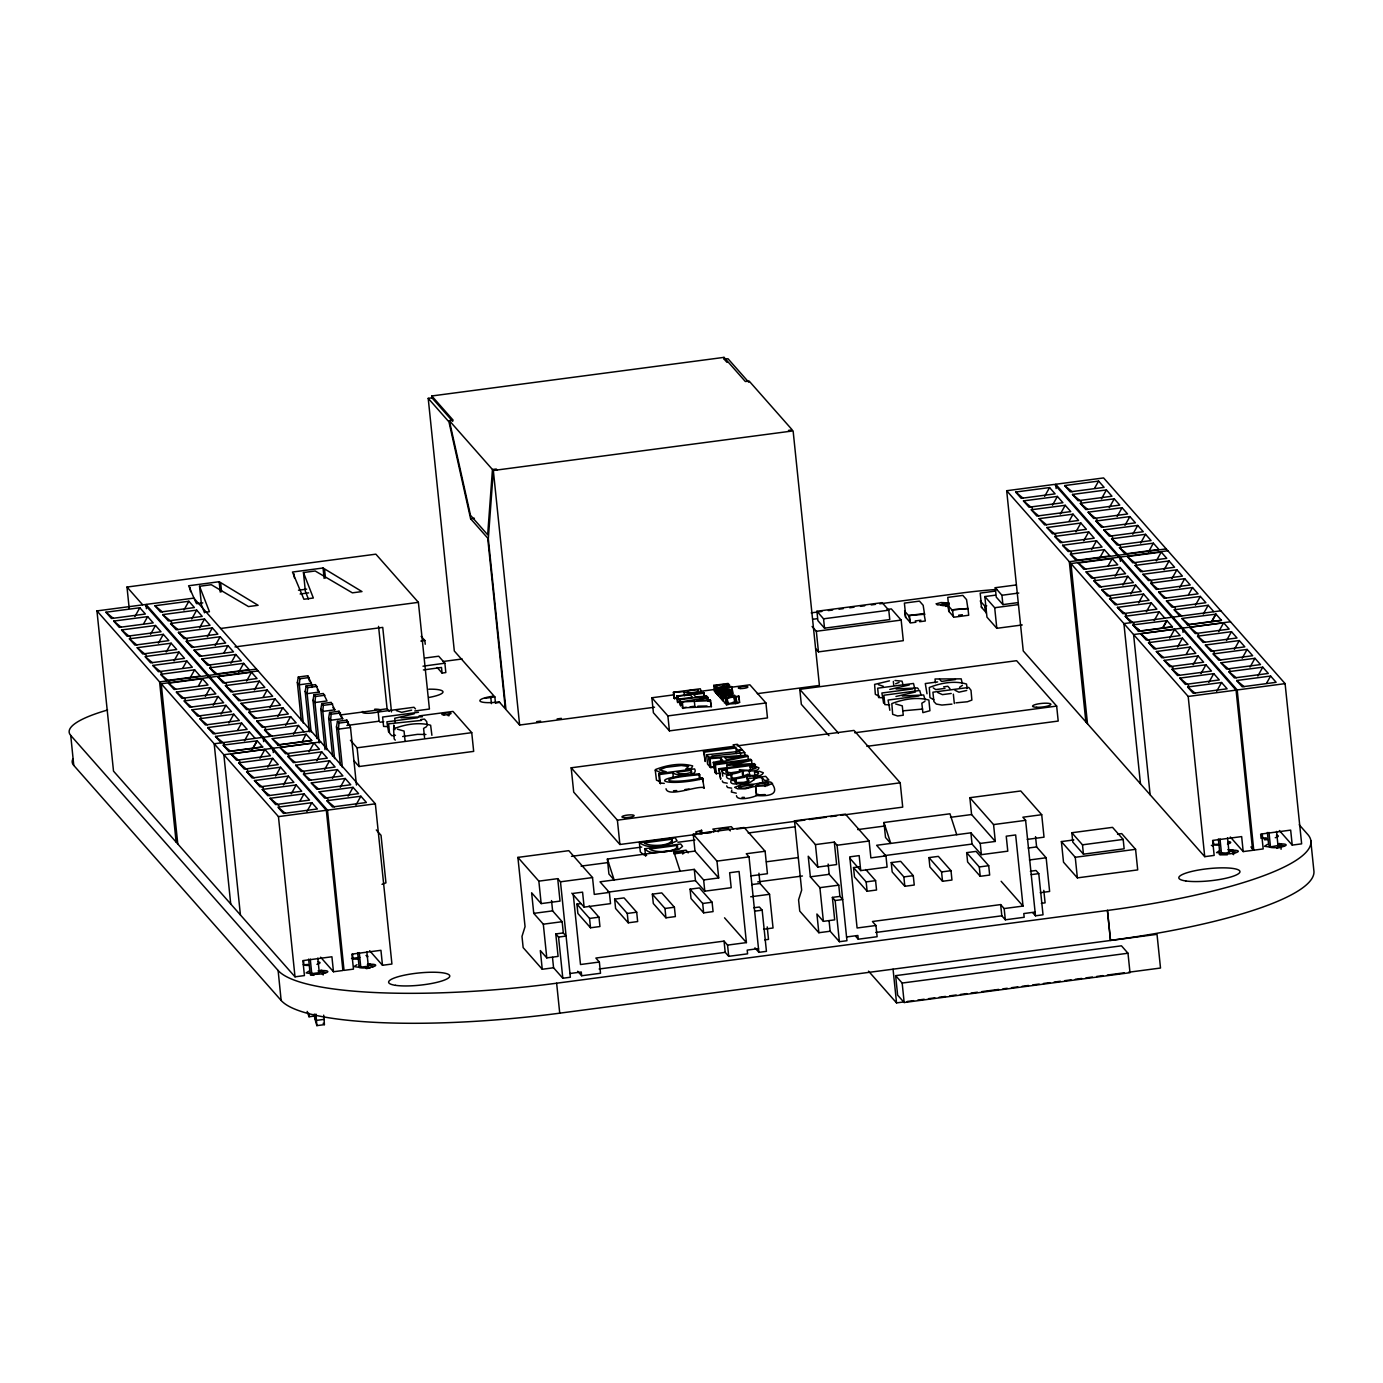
<?xml version="1.0" encoding="UTF-8"?>
<svg xmlns="http://www.w3.org/2000/svg" width="1383" height="1383" viewBox="0 0 1383 1383"><rect width="100%" height="100%" fill="white"/><g stroke="black" fill="none" stroke-linecap="round" stroke-linejoin="round"><path stroke-width="1.5" d="M727.216 697.966L725.072 698.329L734.079 696.617L734.701 702.616L726.628 703.774L726.386 704.777L728.011 704.569L727.216 697.966L734.373 696.963L735.549 703.567L737.035 703.377L735.877 696.755L738.971 696.358L739.594 702.339L737.035 703.377M726.801 698.121L727.994 704.535M449.337 420.622L492.452 469.511L487.663 534.789L470.497 515.306L449.337 420.622L453.105 420.138L431.79 395.97L724.035 357.367L745.351 381.518L749.119 381.034L792.252 429.906L788.483 430.407L789.347 431.392M757.314 693.644L819.41 685.449L793.116 430.891L493.333 470.497L488.32 538.817L505.953 709.548L519.628 725.038L654.539 707.232M311.815 687.455L311.382 683.202L307.735 675.768L298.296 677.013L299.834 678.759L299.316 684.792L303.275 723.102M306.127 685.882L305.176 691.431L307.147 693.661L319.214 692.07L315.549 684.637L306.127 685.882L307.666 687.628L307.147 693.661L311.106 731.97M313.958 694.75L312.99 700.299L314.961 702.529L327.028 700.939L323.38 693.505L313.958 694.75L315.497 696.496L314.961 702.529L319.145 742.982M321.772 703.619L320.821 709.168L322.792 711.398L334.859 709.807L331.211 702.374L321.772 703.619L323.311 705.365L322.792 711.398L326.751 749.724M329.603 712.487L328.653 718.036L330.623 720.266L342.69 718.676L339.025 711.242L329.603 712.487L331.142 714.233L330.623 720.266L334.582 758.593M356.451 785.025L350.504 727.544L346.856 720.111L337.435 721.356L338.973 723.102L338.437 729.135L342.396 767.461M722.254 780.911L723.136 782.45L727.251 783.176M726.663 785.907L727.527 787.446L731.642 788.172M301.304 720.871L297.345 682.562L298.296 677.013M340.425 765.214L336.467 726.905L337.435 721.356M772.578 783.348L766.874 785.803L755.498 786.218L745.333 788.829L737.675 788.829L734.65 787.342L741.547 784.593L753.908 784.161L766.735 781.758A10.494 2.092 -5.9 0 1 770.971 782.19C782.104 796.124 765.318 796.141 756.605 795.553C752.024 797.853 736.932 801.155 736.465 795.692M320.925 970.088L322.723 970.71L319.75 972.595L311.452 973.684L306.127 972.906L309.101 971.022M372.77 966.942L373.203 966.025L367.878 965.248M1219.166 854.227L1219.616 853.311M1227.948 843.181L1227.499 844.097A8.454 1.677 -5.9 0 0 1228.553 841.538M1227.845 849.611L1233.169 850.407L1226.237 853.034L1216.573 852.602L1219.547 850.718M1281.073 849.266L1281.056 844.079L1279.275 843.457L1279.724 847.727M655.248 770.158L655.628 769.467C666.934 765.058 680.885 762.569 692.676 765.923L691.448 768.378L685.691 769.138L688.596 766.459L681.318 765.508L666.036 767.323L659.501 769.847L666.105 771.731L660.417 772.475L655.248 770.158L656.476 780.185L659.95 781.568M899.088 682.407L895.648 683.807M134.894 616.559L139.839 607.742L145.388 614.017L111.453 618.512L105.903 612.22L139.839 607.742M143.711 623.664L147.67 616.611L153.219 622.886L119.284 627.381L113.734 621.088L147.67 616.611M150.557 634.296L155.501 625.479L161.033 631.754L127.098 636.249L121.548 629.957L155.501 625.479M158.371 643.164L163.315 634.348L168.864 640.623L134.929 645.118L129.38 638.825L163.315 634.348M183.922 610.076L188.866 601.259L194.415 607.552L160.48 612.029L154.931 605.737L188.866 601.259M166.202 652.033L171.146 643.216L176.696 649.491L142.76 653.986L137.211 647.693L171.146 643.216M191.753 618.944L196.697 610.128L202.229 616.42L168.294 620.898L162.745 614.605L196.697 610.128M174.033 660.901L178.977 652.084L184.509 658.377L150.574 662.855L145.025 656.562L178.977 652.084M199.567 627.813L204.511 618.996L210.06 625.289L176.125 629.766L170.576 623.491L204.511 618.996M182.85 668.006L186.791 660.953L192.341 667.246L158.405 671.723L152.856 665.43L186.791 660.953M207.398 636.699L212.342 627.865L217.892 634.157L183.956 638.635L178.407 632.359L212.342 627.865M189.678 678.638L194.623 669.821L200.172 676.114L166.237 680.592L160.687 674.299L194.623 669.821M215.229 645.567L220.174 636.733L225.706 643.026L191.77 647.503L186.221 641.228L220.174 636.733M198.53 685.778L202.471 678.725L208.02 685.017L174.085 689.495L168.536 683.202L202.471 678.725M224.046 652.672L227.988 645.602L233.537 651.894L199.601 656.372L194.052 650.096L227.988 645.602M205.358 696.41L210.302 687.593L215.852 693.886L181.916 698.363L176.367 692.088L210.302 687.593M230.875 663.304L235.819 654.47L241.368 660.763L207.433 665.24L201.883 658.965L235.819 654.47M213.189 705.295L218.134 696.462L223.666 702.754L189.73 707.232L184.198 700.956L218.134 696.462M238.706 672.173L243.65 663.339L249.182 669.631L215.247 674.109L209.697 667.833L243.65 663.339M221.003 714.164L225.948 705.33L231.497 711.623L197.562 716.1L192.012 709.825L225.948 705.33M246.554 681.076L251.499 672.259L257.048 678.534L223.112 683.012L217.563 676.736L251.499 672.259M228.835 723.032L233.779 714.198L239.328 720.491L205.393 724.969L199.843 718.693L233.779 714.198M254.386 689.944L259.33 681.128L264.862 687.403L230.926 691.898L225.394 685.605L259.33 681.128M237.651 730.138L241.61 723.067L247.142 729.36L213.207 733.837L207.675 727.562L241.61 723.067M263.202 697.049L267.144 689.996L272.693 696.271L238.758 700.766L233.208 694.473L267.144 689.996M244.48 740.769L249.424 731.935L254.973 738.228M270.031 707.681L274.975 698.864L280.524 705.14L246.589 709.635L241.04 703.342L274.975 698.864M252.121 749.43L257.065 740.596L262.805 747.097L228.869 751.574L223.13 745.091L257.255 740.821L252.311 749.638M277.862 716.55L282.806 707.733L288.338 714.008L254.403 718.503L248.871 712.21L282.806 707.733M259.952 758.299L264.896 749.465L270.446 755.758L236.51 760.235L230.961 753.96L264.896 749.465M285.676 725.418L290.62 716.601L296.169 722.877L262.234 727.372L256.685 721.079L290.62 716.601M267.783 767.167L272.728 758.351L278.26 764.626L244.324 769.104L238.775 762.828L272.728 758.351M293.507 734.287L298.451 725.47L304.001 731.745M275.597 776.036L280.542 767.219L286.091 773.495L252.155 777.989L246.606 771.697L280.542 767.219M302.324 741.392L306.092 734.131L311.815 740.631L277.879 745.109L272.157 738.608L306.283 734.338M283.429 784.904L288.373 776.088L293.922 782.363L259.987 786.858L254.437 780.565L288.373 776.088M308.979 751.816L313.924 742.999L319.456 749.275L285.52 753.77L279.971 747.477L313.924 742.999M291.26 793.773L296.204 784.956L301.736 791.232L267.801 795.726L262.251 789.434L296.204 784.956M316.793 760.685L321.738 751.868L327.287 758.161L293.352 762.638L287.802 756.345L321.738 751.868M300.076 800.878L304.018 793.825L309.567 800.1L275.632 804.595L270.083 798.302L304.018 793.825M324.625 769.553L329.569 760.736L335.118 767.029L301.183 771.507L295.634 765.214L329.569 760.736M306.905 811.51L311.849 802.693L317.399 808.969L283.463 813.463L277.914 807.171L311.849 802.693M332.456 778.422L337.4 769.605L342.932 775.898L308.997 780.375L303.447 774.082L337.4 769.605M340.27 787.29L345.214 778.473L350.763 784.766L316.828 789.244L311.279 782.951L345.214 778.473M348.101 796.159L353.045 787.342L358.595 793.635L324.659 798.112L319.11 791.837L353.045 787.342M355.932 805.044L360.877 796.21L366.409 802.503L332.473 806.981L326.924 800.705L360.877 796.21M1044.632 496.376L1049.576 487.559L1055.125 493.852L1021.173 498.329L1015.641 492.037L1049.576 487.559M1052.463 505.244L1057.39 496.428L1062.939 502.721L1029.004 507.198L1023.455 500.905L1057.39 496.428M1060.277 514.113L1065.221 505.296L1070.77 511.589L1036.835 516.066L1031.286 509.774L1065.221 505.296M1069.094 521.218L1073.052 514.165L1078.602 520.457L1044.649 524.935L1039.117 518.66L1073.052 514.165M1094.645 488.147L1098.586 481.077L1104.135 487.369L1070.2 491.847L1064.651 485.571L1098.586 481.077M1075.939 531.867L1080.866 523.033L1086.416 529.326L1052.48 533.803L1046.931 527.528L1080.866 523.033M1101.473 498.779L1106.417 489.945L1111.967 496.238L1078.031 500.715L1072.482 494.44L1106.417 489.945M1083.753 540.736L1088.698 531.902L1094.247 538.194L1060.312 542.672L1054.762 536.397L1088.698 531.902M1109.304 507.647L1114.249 498.831L1119.798 505.106L1085.845 509.584L1080.313 503.308L1114.249 498.831M1091.585 549.604L1096.529 540.77L1102.078 547.063L1068.125 551.54L1062.593 545.265L1096.529 540.77M1117.136 516.516L1122.062 507.699L1127.612 513.975L1093.676 518.469L1088.127 512.177L1122.062 507.699M1099.399 558.473L1104.343 549.639L1109.892 555.931L1075.957 560.409L1070.407 554.134L1104.343 549.639M1124.949 525.384L1129.894 516.568L1135.443 522.843L1101.508 527.338L1095.958 521.045L1129.894 516.568M1108.25 565.612L1112.209 558.559L1117.758 564.834L1083.805 569.312L1078.273 563.037L1112.209 558.559M1132.781 534.253L1137.725 525.436L1143.274 531.712L1109.322 536.206L1103.79 529.914L1137.725 525.436M1115.096 576.244L1120.04 567.428L1125.572 573.703L1091.636 578.18L1086.087 571.905L1120.04 567.428M1140.612 543.121L1145.539 534.305L1151.088 540.58L1117.153 545.075L1111.604 538.782L1145.539 534.305M1122.91 585.113L1127.854 576.296L1133.403 582.571L1099.468 587.066L1093.918 580.774L1127.854 576.296M1148.426 551.99L1153.37 543.173L1158.919 549.449L1124.984 553.943L1119.435 547.651L1153.37 543.173M1130.741 593.981L1135.685 585.165L1141.234 591.44L1107.282 595.935L1101.75 589.642L1135.685 585.165M1156.292 560.893L1161.236 552.076L1166.768 558.352L1132.833 562.846L1127.283 556.554L1161.236 552.076M1138.572 602.85L1143.516 594.033L1149.048 600.308L1115.113 604.803L1109.564 598.511L1143.516 594.033M1164.106 569.761L1169.05 560.945L1174.599 567.237L1140.664 571.715L1135.115 565.422L1169.05 560.945M1146.386 611.718L1151.33 602.902L1156.88 609.177L1122.944 613.672L1117.395 607.379L1151.33 602.902M1171.937 578.63L1176.881 569.813L1182.43 576.106L1148.478 580.583L1142.946 574.291L1176.881 569.813M1154.217 620.587L1159.161 611.77L1164.711 618.045M1179.768 587.498L1184.712 578.682L1190.244 584.974L1156.309 589.452L1150.76 583.159L1184.712 578.682M1162.844 627.484L1166.803 620.431L1172.525 626.914L1138.589 631.409L1132.867 624.909L1166.993 620.639L1163.034 627.692M1188.567 594.604L1192.526 587.55L1198.076 593.843L1164.14 598.32L1158.591 592.028L1192.526 587.55M1169.69 638.116L1174.616 629.3L1180.166 635.575L1146.23 640.07L1140.681 633.777L1174.616 629.3M1195.413 605.235L1200.358 596.419L1205.907 602.711L1171.954 607.189L1166.422 600.913L1200.358 596.419M1177.503 646.985L1182.448 638.168L1187.997 644.443L1154.062 648.938L1148.512 642.646L1182.448 638.168M1203.245 614.121L1208.189 605.287L1213.721 611.58M1186.32 654.09L1190.279 647.037L1195.828 653.329L1161.876 657.807L1156.344 651.514L1190.279 647.037M1211.871 621.002L1215.813 613.948L1221.552 620.448L1187.617 624.926L1181.877 618.443L1216.003 614.156L1212.044 621.226M1193.166 664.722L1198.093 655.905L1203.642 662.198L1169.707 666.675L1164.158 660.383L1198.093 655.905M1218.7 631.651L1223.644 622.817L1229.193 629.109L1195.258 633.587L1189.708 627.312L1223.644 622.817M1200.98 673.59L1205.924 664.774L1211.473 671.066L1177.538 675.544L1171.989 669.251L1205.924 664.774M1226.531 640.519L1231.475 631.685L1237.024 637.978L1203.072 642.455L1197.54 636.18L1231.475 631.685M1208.811 682.459L1213.755 673.642L1219.305 679.935L1185.352 684.412L1179.82 678.119L1213.755 673.642M1234.362 649.388L1239.289 640.554L1244.838 646.846L1210.903 651.324L1205.354 645.048L1239.289 640.554M1216.642 691.327L1221.569 682.51L1227.119 688.803L1193.183 693.281L1187.634 687.005L1221.569 682.51M1242.176 658.256L1247.12 649.422L1252.67 655.715L1218.734 660.192L1213.185 653.917L1247.12 649.422M1250.007 667.125L1254.951 658.291L1260.501 664.583L1226.548 669.061L1221.016 662.785L1254.951 658.291M1257.839 675.993L1262.765 667.176L1268.315 673.452L1234.379 677.929L1228.83 671.654L1262.765 667.176M1266.638 683.098L1270.597 676.045L1276.146 682.32L1242.211 686.815L1236.661 680.522L1270.597 676.045M742.602 770.815C738.159 773.685 721.788 776.935 722.133 770.521L727.216 769.847L725.643 772.025L731.106 772.734L738.522 771.593L739.836 770.746L739.3 769.778L748.099 770.348L754.876 768.741L750.139 767.029L755.204 766.355L758.956 767.807C756.829 775.396 738.228 765.162 743.19 776.433M754.962 775.811L754.53 772.008L759.613 771.351L763.364 772.786C760.252 778.957 749.448 773.598 744.469 777.332C740.061 777.851 725.453 781.965 726.524 775.517L731.607 774.843L732.056 778.646M966.717 690.463L958.903 692.192L954.979 690.255M731.832 790.004L731.33 792.01L736.275 793.168M962.464 685.311L959.508 687.316M411.65 710.153L401.589 712.331L396.385 710.585M758.022 794.205L757.348 794.879L765.145 794.585M426.69 726.559L423.596 728.409L424.564 737.761M924.916 701.354L921.839 703.204L922.859 712.643L929.929 710.724L928.875 700.057C917.085 696.704 903.134 699.193 891.828 703.601L892.675 714.319L897.584 715.979L903.255 715.218L902.286 705.866L895.7 703.982M955.912 702.858L967.426 701.751L971.869 700.075L971.004 690.307L968.774 687.455L932.92 692.192L933.888 701.544L936.274 704.051L941.909 705.053L951.953 704.103M666.018 788.759C667.833 798.164 700.023 784.42 704.137 787.999L702.391 777.765C669.873 785.112 648.005 779.078 699.712 774.722L700.109 778.473M731.676 774.895C726.766 781.948 746.474 775.258 747.684 774.221C750.986 777.695 765.439 773.045 754.582 772.077M718.175 831.753C718.935 827.777 722.445 828.953 727.873 828.089L730.328 830.872M727.406 704.12L735.549 703.567M716.982 693.453L718.78 694.11M725.038 701.855L724.243 702.789L725.747 703.359L725.124 697.36L723.914 696.098L734.943 695.407L729.705 696.807L728.478 695.424C722.86 695.39 728.046 697.741 725.124 697.36M682.58 854.003L683.876 853.138L682.822 851.6L675.094 852.62M382.002 884.342L385.943 882.855L381.034 835.315L376.28 829.938M322.343 974.237L325.316 972.353L319.992 971.575M356.987 964.694L354.013 966.579L359.338 967.357L367.636 966.268L370.609 964.383L368.829 963.761M1232.789 853.916L1235.762 852.049L1230.438 851.254M1267.45 844.391L1264.477 846.275L1269.801 847.053L1280.623 844.996M713.421 831.892L715.046 830.976L712.85 829.109L731.313 826.671L733.457 829.091M721.079 696.358L719.592 697.516L723.067 697.81M734.788 701.959L732.471 702.495M951.21 693.471L942.428 694.629L937.76 692.537M1128.563 972.249L1160.51 968.031L1157.018 934.338L559.735 1013.169A243.875 48.612 -5.9 0 1 281.147 1000.445L73.766 765.404L70.74 735.445A121.929 24.306 -5.9 0 1 107.615 709.998M70.74 735.445L278.121 970.486A243.875 48.612 -5.9 0 0 556.64 983.209L1107.437 910.446L1110.532 940.388A243.875 48.612 -5.9 0 0 1313.85 870.495L1310.756 840.536M281.147 1000.445L278.121 970.486M556.64 983.209L559.735 1013.169M1110.463 940.405L1107.437 910.446M707.889 697.36L681.819 701.855L682.441 707.837L711.398 706.644L710.171 699.954L697.153 700.213L707.889 697.36L708.303 701.354M751.972 764.125L751.591 760.391L733.094 764.678L754.461 763.641L755.931 768.62M414.226 713.784L394.725 718.278L395.106 722.012M889.77 689.443L909.271 684.948M895.977 696.479L915.477 691.984M727.164 768.896L726.784 765.162L746.284 760.667L715.391 764.747L714.665 763.917L750.52 759.181L751.591 760.391M402.678 736.534L417.528 734.356L425.878 734.477M747.996 756.311L747.027 755.222L709.202 757.728L709.998 758.627L720.543 757.901L722.773 760.443L713.282 762.361L714.112 763.295L747.996 756.311L748.376 760.062M945.592 606.411L948.461 605.875M485.156 698.294L494.855 696.894L495.477 703.204M495.875 703.013L499.626 702.305M359.805 957.399L351.524 958.488M366.27 968.653L370.229 967.91M1276.716 848.349L1283.649 845.722L1278.341 844.927M903.203 710.81L922.634 709.064M668.94 851.358L679.105 849.179L682.562 846.361L680.678 843.993L644.824 848.73L645.602 856.215M711.069 832.41L701.164 832.877L700.04 831.909L701.613 830.284L695.753 831.944L696.686 833.43L700.974 834.139M420.864 641.055L424.84 640.502L425.238 644.253M422.991 666.191L444.877 663.2L445.827 672.57L442.076 673.072L437.132 667.47M423.405 669.925L441.505 667.453L442.076 673.072M494.837 696.928L454.316 651.013L428.211 398.339L431.98 397.837L452.742 421.366M724.035 357.367L724.225 359.234L727.994 358.733L748.756 382.261M492.452 469.511L496.238 469.01L497.102 469.995M428.211 398.339L448.956 421.867L470.618 518.763L474.386 518.262M129.189 608.382L126.994 587.049L375.865 554.168L418.392 602.348L429.422 709.047L414.744 710.983M204.528 612.825L201.486 604.976L199.55 586.271L211.288 584.715L248.473 606.567L258.102 605.305L219.171 581.724L188.589 585.77L196.213 603.178M323.052 567.998L292.47 572.043L303.897 599.254L313.336 598.009L303.447 572.545L315.168 570.989L352.371 592.84L361.983 591.578L323.052 567.998L324.123 578.405M333.476 971.748L331.92 956.777L302.894 960.615L304.433 975.585L295.011 976.83L113.51 771.126L96.948 610.906L144.852 604.578L326.336 810.282L342.898 970.503L333.476 971.748L320.614 957.192M146.425 608.71L145.976 604.423L193.862 598.113L375.363 803.817L391.925 964.037L382.486 965.282L369.641 950.709M1243.196 851.582L1241.657 836.594L1212.614 840.432L1214.17 855.403L1204.731 856.665L1023.247 650.944L1006.686 490.723L1054.572 484.396L1236.074 690.117L1252.635 850.338L1243.196 851.582L1230.351 837.009M1056.145 488.527L1055.713 484.257L1103.599 477.93L1285.101 683.634L1301.645 843.855L1292.223 845.099L1279.361 830.526M196.645 603.679L202.782 602.867M298.486 590.213L306.663 589.141M300.146 593.981L308.616 592.875M205.669 612.22L209.438 611.718L199.55 586.271M220.554 628.487L418.392 602.348M234.989 646.916L382.745 627.398L391.493 711.917M207.485 675.578L159.598 681.905L176.142 842.109M208.608 675.423L256.495 669.095M1117.205 555.396L1069.318 561.723L1085.88 721.943M1118.346 555.24L1166.232 548.913M209.11 677.428L161.223 683.755L177.785 843.958M210.251 677.272L258.137 670.945M1118.847 557.245L1070.961 563.572L1087.505 723.793M1167.857 550.762L1119.971 557.09L1120.42 561.36M424.737 658.066L438.705 656.216L444.877 663.2M299.834 678.759L309.273 677.514M816.921 611.269L882.129 602.66L888.785 610.197L889.753 619.567L824.527 628.176L817.889 620.639L816.921 611.269L823.559 618.823L824.527 628.176M1017.629 602.66L1002.9 604.613L996.244 597.076L995.276 587.706L1016.315 584.94M442.871 661.523L462.147 658.982M811.199 612.859L821.9 611.459M828.331 610.595L832.618 610.041M839.032 609.194L843.319 608.624M849.75 607.777L854.037 607.206M860.451 606.359L864.738 605.789M871.169 604.941L875.439 604.371M879.726 603.818L961.029 593.082A121.929 24.306 -5.9 0 1 996.624 589.452M995.276 591.111L980.184 593.1L981.1 601.899M311.382 683.202L299.316 684.792L297.345 682.562M812.824 619.273L817.076 618.72M887.073 609.471L891.309 608.9L901.163 620.085L903.306 640.675L818.459 651.877L815.642 648.679M1022.262 624.96L996.815 628.314L986.961 617.146L984.834 596.557L995.432 595.157M823.559 618.823L888.785 610.197M995.276 587.706L1001.932 595.26L1018.77 593.03M307.666 687.628L317.087 686.383M924.639 614.242L908.942 615.539L924.017 613.551L925.331 620.984L919.678 621.728M952.299 609.817L967.996 608.52L968.705 615.245L953.613 617.25L952.299 609.817L967.996 608.52M986.736 605.823L984.731 605.529L986.044 612.963M315.497 696.496L324.919 695.251M812.098 626.499L816.333 631.288L901.163 620.085M984.834 596.557L994.688 607.725L1018.026 604.648M915.235 620.967L920.888 620.224M958.592 615.245L962.361 614.744M915.909 622.229L910.256 622.972L908.942 615.539M323.311 705.365L332.75 704.12M331.142 714.233L340.564 712.988M339.976 715.011L387.084 708.788L389.401 711.398M221.038 742.706L215.489 736.43L249.424 731.935M270.065 736.24L264.516 729.947L298.451 725.47M1130.758 622.54L1125.226 616.248L1159.161 611.77M1179.785 616.057L1174.236 609.782L1208.189 605.287M418.461 712.297L382.607 717.034L383.575 726.403L388.433 726.68M338.973 723.102L348.395 721.857M346.874 725.453L378.717 721.252M419.049 715.927L453.019 711.432L471.741 732.662L473.678 751.384L359.044 766.528L353.685 760.46M262.079 737.45L214.192 743.777L230.736 903.998M311.089 730.967L263.202 737.295L263.652 741.565M1171.799 617.267L1123.912 623.595L1140.474 783.815M1172.94 617.129L1220.826 610.802M379.91 722.237L383.731 721.736M417.752 717.76L386.86 721.84L388.606 732.091M350.504 727.544L338.437 729.135L336.467 726.905M420.795 719.558L424.443 719.074L426.725 721.667L427.105 725.401M421.538 720.405L388.588 723.81L389.557 733.18L391.838 735.756L395.486 735.272M713.801 685.346L728.132 683.444L729.602 685.104L722.825 684.55L723.897 685.761L721.131 684.775L715.806 685.467L716.947 686.781L715.253 687.005L713.801 685.346L714.406 691.327L715.875 692.987L717.57 692.762M673.4 692.313L700.299 688.769C703.791 694.439 687.265 694.612 684.015 691.656L673.4 692.313L674.022 698.294L678.621 698.432M228.679 751.367L262.614 746.889M277.706 744.901L311.642 740.406M1138.399 631.201L1172.352 626.706M1187.427 624.718L1221.362 620.241M716.532 688.336L729.74 685.899L716.066 687.593L717.155 694.318M716.653 688.596L717.57 694.906L716.653 688.596L731.642 686.608L733.163 693.644L722.687 695.424L731.451 693.609L721.304 693.868L732.368 692.779M716.947 688.924L726.801 688.336L717.742 689.823L718.659 696.15L717.742 689.823M731.935 686.936L718.036 690.152M728.582 687.61L749.897 684.81L765.923 702.962L767.479 717.933L669.424 730.881L653.398 712.729L651.86 697.758L673.175 694.94M700.887 691.275L715.806 689.304M271.742 748.41L223.856 754.738L240.417 914.958M320.77 741.945L272.883 748.255L273.315 752.542M1181.48 628.228L1133.593 634.555L1150.137 794.776M1230.507 621.762L1182.603 628.089L1183.053 632.359M681.698 702.236L677.359 702.08L676.736 696.081L703.636 692.537L704.621 697.188M676.736 696.081L690.497 695.009L692.503 697.309L679.347 699.037L680.557 705.693L679.347 699.037M704.224 693.194L693.661 694.594L695.684 696.876L706.817 696.15L679.935 699.712M722.427 691.811L720.474 691.154L723.828 690.152L725.038 691.517C743.726 687.628 707.698 690.618 722.445 691.828M674.022 698.294L678.171 697.758M720.145 692.555L730.916 691.12L729.602 691.673L731.78 692.192L720.145 692.555L721.062 698.882L720.439 692.883M536.587 721.649L540.615 721.096M557.124 718.918L561.377 718.365M681.819 701.855L710.793 700.645M738.971 696.358L734.079 696.617M734.926 697.585L736.43 697.378M350.418 740.233L357.108 747.805L471.741 732.662M828.953 735.618L801.327 704.31L799.772 689.339L1016.609 660.694L1056.664 706.091L1058.202 721.062L866.882 746.336M682.441 707.837L686.279 707.335M690.134 706.834L693.972 706.315M651.86 697.758L667.885 715.91L765.923 702.962M937.622 681.923L925.296 683.548L927.008 693.765M955.48 679.554L941.477 681.404L939.489 679.174M912.78 688.924L881.887 693.004L883.633 703.255M943.655 686.832L947.856 686.279L949.965 688.699M945.004 688.371L935.738 689.598L933.197 687.87M883.46 697.845L878.62 697.568L877.652 688.198L913.506 683.461L915.148 690.29M918.986 695.96L888.093 700.057L889.839 710.292M889.667 704.881L884.826 704.604L883.858 695.234L919.712 690.497L921.164 695.459M696.462 834.381L619.912 844.494L573.703 792.113L571.179 767.79L732.783 746.44M737.035 745.869L854.003 730.431L900.212 782.813L902.719 807.136L841.054 815.279M703.498 751.263L735.116 747.079L733.146 744.849L737.381 744.296L742.101 749.638L737.848 750.191L735.894 747.961L704.275 752.145L703.498 751.263L705.244 761.497L704.275 752.145M854.711 732.765L1056.664 706.091M706.609 754.772L708.874 757.365L709.842 766.718L707.56 764.142L706.609 754.772L739.542 751.367L738.799 750.52L742.464 750.035L744.728 752.629L745.126 756.363M744.728 752.629L711.796 756.034L712.539 756.881L708.874 757.365M96.948 610.906L278.45 816.61L326.336 810.282M145.976 604.423L327.477 810.144L375.363 803.817M1006.686 490.723L1188.187 696.444L1236.074 690.117M1055.713 484.257L1237.197 689.961L1285.101 683.634M658.706 773.633L694.56 768.896C699.21 776.468 677.169 776.693 672.847 772.751L659.484 774.515L658.706 773.633L659.674 782.985L664.272 783.366M691.258 770.314L676.927 772.215L679.606 773.823L686.521 773.616L691.569 772.406L691.258 770.314L691.638 774.065M718.918 768.723L720.664 778.975L718.918 768.723L749.811 764.643L726.784 765.162M719.696 769.605L755.55 764.868M699.712 774.722L698.934 773.84C639.845 779.165 667.833 787.152 703.169 778.646M714.665 763.917L715.633 773.287L720.474 773.564M735.946 779.96L730.864 780.634C729.066 786.149 741.253 783.124 744.469 783.262C754.582 783.556 752.214 776.14 762.206 777.765L764.661 780.548L768.879 779.995L765.663 776.347L747.2 778.785L749.119 780.98L743.691 782.346L735.514 782.571L734.373 781.585L735.946 779.96L736.396 783.781M684.965 789.555L689.045 789.019M571.179 767.79L617.388 820.171L900.212 782.813M517.899 857.391L538.851 881.144L557.712 878.654L560.478 881.801L570.349 977.245L562.812 978.248L553.563 967.772L542.257 969.258L523.154 947.614L521.996 936.395L525.056 926.645L517.899 857.391L568.811 850.666L592.529 877.565L594.275 894.403L609.367 892.415L610.525 903.635L584.127 907.127L571.819 893.176M609.367 892.415L600.015 881.818L694.283 869.371L703.636 879.951L718.711 877.963L694.992 851.081L693.246 834.226L744.158 827.501L765.11 851.254L767.427 873.71L750.675 875.923M794.499 820.862L815.451 844.598L834.312 842.109L837.078 845.255L846.949 940.717L839.395 941.702L830.163 931.226L818.84 932.73L799.737 911.086L798.579 899.849L801.656 890.116L794.499 820.862L845.411 814.138L869.129 841.02L870.875 857.875L885.95 855.87L887.108 867.106L860.727 870.599L849.784 858.203M885.95 855.87L876.615 845.29L970.883 832.825L980.236 843.423L995.311 841.434L971.592 814.535L969.846 797.697L1020.758 790.972L1041.71 814.708L1044.027 837.182L1027.258 839.395M704.967 833.258L711.346 832.41M736.862 829.039L804.906 820.05M809.159 819.497L826.17 817.249M830.422 816.679L836.801 815.849M639.361 842.524L675.215 837.787L677.082 840.881C666.45 845.635 649.336 850.459 639.361 842.524L640.329 851.893L643.423 854.659L646.622 855.385M671.896 839.222L644.236 842.869C649.474 847.122 672.812 846.085 671.896 839.222L672.294 842.956M571.49 856.336L641.747 847.07M677.929 842.282L694.957 840.034M748.186 832.998L795.018 826.809M677.359 845.411L649.699 849.058C654.937 853.328 678.275 852.291 677.359 845.411L677.756 849.145M607.379 859.05L614.156 879.951L608.918 874.021L607.379 859.05L673.365 850.338L680.142 871.238M883.962 822.505L890.756 843.423L885.518 837.476L883.962 822.505L949.965 813.792L956.742 834.71M673.486 851.859L686.141 850.182L688.164 852.896M581.102 866.121L608.52 862.508M673.901 853.864L694.992 851.081M857.702 829.593L885.12 825.962M950.501 817.318L971.592 814.535M765.11 851.254L746.25 853.743L749.033 856.89L758.887 952.351L766.441 951.348L762.171 910.17L759.405 907.023L753.752 907.767M1041.71 814.708L1022.85 817.215L1025.616 820.344L1035.487 915.805L1043.024 914.803L1038.771 873.624L1036.005 870.495L1030.352 871.238M560.478 881.801L592.529 877.565M693.246 834.226L716.982 861.125L749.033 856.89M837.078 845.255L869.129 841.02M969.846 797.697L993.564 824.579L1025.616 820.344M766.441 861.782L798.371 857.564M607.465 892.225L695.459 880.608L704.794 891.188L731.192 887.696L729.636 872.725L739.075 871.48L746.422 942.601L727.562 945.108L724.052 941.114L595.848 958.056L599.358 962.032L600.516 973.269L581.655 975.758L577.696 971.264M884.065 855.679L972.042 844.062L981.394 854.659L1007.792 851.167L1006.236 836.196L1015.658 834.952L1023.022 906.072L1004.162 908.562L1000.652 904.586L872.431 921.51L875.958 925.504L877.116 936.723L858.255 939.213L855.61 936.222M1071.825 832.739L1112.537 827.362L1123.186 839.429L1124.154 848.799L1083.442 854.175L1072.793 842.091L1071.825 832.739L1082.491 844.823L1083.442 854.175M555.776 933.923L558.542 937.069L566.096 936.066L563.313 932.937L555.776 933.923L558.092 956.396L546.786 957.883L543.312 924.19L533.752 913.368L531.625 892.778L541.168 903.6L560.029 901.111L557.712 878.654M832.376 897.394L835.142 900.523L842.679 899.538L839.913 896.391L832.376 897.394L834.692 919.851L823.386 921.337L819.894 887.661L810.352 876.822L808.225 856.233L817.768 867.072L836.629 864.565L834.312 842.109M589.158 906.055L598.977 917.188L599.945 926.541L590.524 927.786L577.887 913.471L576.918 904.119L580.687 903.618M614.64 899.14L624.061 897.895L636.699 912.21L637.649 921.562L628.228 922.807L615.591 908.493L614.64 899.14L627.26 913.454L628.228 922.807M652.344 894.144L661.765 892.899L674.403 907.231L675.371 916.583L665.932 917.828L653.312 903.514L652.344 894.144L664.964 908.475L665.932 917.828M690.048 889.165L699.47 887.921L712.107 902.235L713.075 911.604L703.653 912.849L691.016 898.535L690.048 889.165L702.685 903.479L703.653 912.849M865.758 869.509L875.577 880.643L876.545 890.012L867.124 891.257L854.487 876.943L853.518 867.573L859.171 866.83M891.222 862.594L900.661 861.35L913.281 875.664L914.249 885.034L904.828 886.278L892.191 871.947L891.222 862.594L903.86 876.908L904.828 886.278M928.944 857.616L938.365 856.371L951.003 870.685L951.953 880.037L942.532 881.282L929.895 866.968L928.944 857.616L941.564 871.93L942.532 881.282M966.648 852.637L976.07 851.392L988.707 865.706L989.675 875.059L980.236 876.303L967.616 861.989L966.648 852.637L979.285 866.951L980.236 876.303M757.728 881.905L802.434 875.992M1117.55 834.156L1121.717 833.603L1135.581 849.318L1137.708 869.907L1077.374 877.877L1063.51 862.162L1061.383 841.573L1073.865 839.93M533.752 913.368L552.612 910.878L562.155 921.7L563.313 932.937M751.626 884.584L760.01 883.478L769.553 894.3L773.045 927.993L763.606 929.238M810.352 876.822L829.195 874.333L838.755 885.155L839.913 896.391M1028.226 848.038L1036.61 846.932L1046.153 857.771L1049.628 891.447L1040.206 892.709M1082.491 844.823L1123.186 839.429M543.312 924.19L562.155 921.7M750.71 896.789L769.553 894.3M819.894 887.661L838.755 885.155M1029.401 859.984L1046.153 857.771M576.918 904.119L589.556 918.433L598.977 917.188M627.26 913.454L636.699 912.21M664.964 908.475L674.403 907.231M702.685 903.479L712.107 902.235M853.518 867.573L866.156 881.887L875.577 880.643M903.86 876.908L913.281 875.664M941.564 871.93L951.003 870.685M979.285 866.951L988.707 865.706M1061.383 841.573L1075.248 857.287L1135.581 849.318M754.634 911.172L762.171 910.17M1031.234 874.626L1038.771 873.624M1250.906 846.949L1253.759 850.182L1263.18 848.937L1261.642 833.966L1290.667 830.128L1292.223 845.099M764.73 939.87L768.499 939.385L767.219 926.904M1041.33 903.341L1045.099 902.84L1043.802 890.358M599.358 962.032L580.497 964.521L573.15 893.401L582.571 892.156L584.127 907.127M875.958 925.504L857.097 927.993L849.75 856.855L859.171 855.61L860.727 870.599M599.133 968.999L725.211 952.351L728.72 956.327L747.581 953.838L747.2 950.104L758.506 948.6M875.733 932.47L1001.811 915.805L1005.32 919.799L1024.181 917.292L1023.783 913.558L1035.106 912.054M569.952 973.511L581.275 972.007L581.655 975.758M846.552 936.965L857.875 935.478L858.255 939.213M307.199 1011.405L309.031 1016.764L314.684 1016.021M323.691 1015.157L324.123 1019.375L316.586 1020.377L314.736 1018.286L314.304 1014.05M314.736 1018.286L316.863 1025.633L324.4 1024.647L324.123 1019.375M895.631 975.655L1121.457 945.816L1127.992 953.233L1129.997 972.698L904.171 1002.519L897.636 995.12L895.631 975.655L902.165 983.054L904.171 1002.519M902.165 983.054L1127.992 953.233M868.524 971.143L896.547 1002.9L902.926 1002.053M907.179 1001.482L913.575 1000.652M917.828 1000.082L924.207 999.235M928.477 998.682L934.856 997.835M939.109 997.264L945.505 996.434M949.758 995.864L956.137 995.017M960.407 994.463L966.786 993.616M971.039 993.046L977.435 992.216M981.688 991.646L998.716 989.398M1002.969 988.828L1007.239 988.275M1011.492 987.704L1017.871 986.874M1022.141 986.304L1028.52 985.457M1032.773 984.903L1039.169 984.056M1043.422 983.486L1049.801 982.656M1054.071 982.086L1060.45 981.239M1064.703 980.685L1071.099 979.838M1075.352 979.268L1081.731 978.438M1086.001 977.867L1092.38 977.02M1096.633 976.467L1103.029 975.62M1107.282 975.05L1124.31 972.802M889.494 680.851L874.609 684.395L875.335 694.335L879.363 696.341M667.332 851.6C660.21 851.513 650.096 855.334 644.824 848.73M764.764 782.743L762.482 782.951A5.238 1.037 -5.9 0 0 758.627 783.867L756.38 785.509L766.32 784.852L768.81 783.348L764.764 782.743L765.145 786.478M943.604 604.181L949.326 604.06M1261.97 838.184L1266.292 837.839M1264.563 839.827L1267.45 839.585M1214.084 844.512L1218.406 844.166M1227.378 854.798L1220.964 854.85M303.62 964.815L307.96 964.47M676.754 790.575L673.521 790.748M709.202 757.728L710.171 767.081L715.184 767.686M710.171 767.081L714.371 766.804M896.063 688.976L917.448 687.939L918.519 689.166M401.035 717.794L422.403 716.774M902.269 696.012L923.654 694.975L925.123 699.936M697.775 706.194L707.059 706.004M742.031 797.403L744.4 797.369M895.008 680.488L902.044 681.179L903.306 685.847M310.518 975.171L314.045 975.326M883.339 686.331L878.412 684.654M933.853 699.798L929.946 697.602L929.307 687.524C940.561 682.925 954.737 680.436 966.51 684.049L967.184 688.475M1211.352 845.359L1213.133 845.981M395.261 740.13L394.172 738.868L393.585 728.806C404.891 724.398 418.842 721.909 430.632 725.262L431.894 735.289M1064.651 485.571L1072.119 491.726M1072.482 494.44L1081.437 501.839M1080.313 503.308L1087.764 509.463M1088.127 512.177L1097.082 519.576M1095.958 521.045L1103.409 527.2M1103.79 529.914L1112.727 537.313M1111.604 538.782L1120.558 546.181M1119.435 547.651L1126.886 553.822M1127.283 556.554L1136.238 563.953M1135.115 565.422L1142.583 571.594M1142.946 574.291L1151.883 581.69M1150.76 583.159L1158.228 589.331M1158.591 592.028L1166.059 598.199M1166.422 600.913L1175.36 608.295M1174.236 609.782L1181.704 615.936M1182.067 618.65L1189.518 624.805M1189.708 627.312L1198.663 634.693M1197.54 636.18L1204.991 642.334M1205.354 645.048L1214.309 652.43M1213.185 653.917L1220.636 660.071M1015.641 492.037L1023.092 498.208M1221.016 662.785L1229.954 670.185M1023.455 500.905L1032.409 508.304M1228.83 671.654L1236.298 677.808M1031.286 509.774L1038.737 515.945M1236.661 680.522L1244.112 686.677M1039.117 518.66L1046.568 524.814M1046.931 527.528L1055.886 534.91M1054.762 536.397L1062.213 542.551M1062.593 545.265L1071.531 552.647M1070.407 554.134L1077.876 560.288M1078.273 563.037L1085.724 569.191M1086.087 571.905L1095.042 579.304M1093.918 580.774L1101.387 586.928M1101.75 589.642L1110.687 597.041M1109.564 598.511L1117.032 604.682M1117.395 607.379L1126.35 614.778M1125.226 616.248L1134.164 623.647M1135.841 627.381L1140.318 631.08M1133.04 625.116L1140.508 631.288M1140.681 633.777L1149.636 641.176M1148.512 642.646L1155.963 648.817M1156.344 651.514L1163.795 657.686M1164.158 660.383L1173.112 667.782M1171.989 669.251L1179.44 675.423M1179.82 678.119L1188.758 685.519M1187.634 687.005L1195.102 693.16M154.931 605.737L162.381 611.908M162.745 614.605L171.699 622.004M170.576 623.491L178.044 629.645M178.407 632.359L187.362 639.741M186.221 641.228L193.689 647.382M194.052 650.096L201.52 656.251M201.883 658.965L210.838 666.347M209.697 667.833L217.166 673.988M217.563 676.736L226.518 684.136M225.394 685.605L232.845 691.759M233.208 694.473L240.677 700.628M241.04 703.342L249.995 710.741M248.871 712.21L256.322 718.382M256.685 721.079L265.64 728.478M264.516 729.947L271.967 736.119M272.347 738.816L279.798 744.988M279.971 747.477L288.926 754.876M287.802 756.345L295.271 762.517M295.634 765.214L304.588 772.613M303.447 774.082L310.916 780.254M105.903 612.22L113.371 618.374M311.279 782.951L318.747 789.123M113.734 621.088L121.185 627.26M319.11 791.837L328.065 799.218M121.548 629.957L130.503 637.356M326.924 800.705L334.392 806.859M129.38 638.825L136.848 644.997M137.211 647.693L146.166 655.093M146.529 657.807L152.493 662.734M152.856 665.43L161.811 672.829M160.687 674.299L169.642 681.698M168.536 683.202L176.004 689.374M176.367 692.088L185.322 699.47M184.198 700.956L191.649 707.111M192.012 709.825L200.967 717.207M199.843 718.693L207.294 724.848M207.675 727.562L215.126 733.716M215.489 736.43L224.444 743.829M223.32 745.299L230.771 751.453M230.961 753.96L239.916 761.359M238.775 762.828L247.73 770.227M246.606 771.697L254.074 777.851M254.437 780.565L263.392 787.964M262.251 789.434L269.72 795.588M270.083 798.302L279.038 805.701M279.401 808.398L285.365 813.342M1299.242 824.804L1307.765 834.468A243.875 48.612 -5.9 0 1 1107.368 910.463M981.031 601.328L980.426 600.637L981.671 607.517M980.564 601.294L985.318 606.688L985.889 612.289L981.152 606.912M967.962 608.969L966.527 599.582L962.845 595.399L947.753 597.387L948.669 606.186M948.6 605.616L947.995 604.924L949.239 611.787M952.887 610.958L948.133 605.581L948.721 611.2L953.457 616.576M724.225 359.234L726.991 362.363M924.605 614.692L923.17 605.305L919.47 601.121L904.396 603.109L905.295 611.908M905.243 611.355L904.62 610.646L905.882 617.527M1032.842 912.815L1035.487 915.805M1001.136 881.282L1023.022 906.072M799.772 689.339L838.444 733.163M739.594 702.339L734.701 702.616M711.398 706.644L710.171 699.954M470.618 518.763L487.698 538.108L505.331 708.839L499.142 701.821M823.386 921.337L816.904 914.007L818.84 932.73M703.359 787.117L704.137 787.999M754.928 947.856L758.887 952.351M724.536 917.811L746.422 942.601M421.141 636.318L424.84 640.502M415.488 708.943L414.018 707.266L378.164 712.003L379.132 721.356M317.243 689.84L319.214 692.07M332.888 707.577L334.859 709.807M340.719 716.446L342.69 718.676M546.786 957.883L540.321 950.553L542.257 969.258M126.994 587.049L142.587 604.717M323.173 1023.247L324.4 1024.647M308.409 599.098L305.366 591.267L303.447 572.545M346.856 720.111L348.533 725.314M339.025 711.242L340.149 714.717M307.735 675.768L309.412 680.972M397.457 729.187L404.061 731.071L405.029 740.424M1276.544 831.442L1278.065 846.24M1269.006 832.445L1270.528 847.226M1267.364 832.462L1268.678 845.134M1262.264 834.139L1262.714 838.357M1260.639 834.156L1261.071 838.375M1237.197 689.961L1253.759 850.182M1233.169 850.407L1233.619 854.677M1227.516 837.925L1229.055 852.706M1219.979 838.911L1221.517 853.709M1218.354 838.928L1219.996 854.988M1213.254 840.605L1213.686 844.84M1188.187 696.444L1204.731 856.665M1075.248 857.287L1077.374 877.877M1035.539 836.646L1036.61 846.932M1001.932 595.26L1002.9 604.613M994.688 607.725L996.815 628.314M1004.162 908.562L1005.32 919.799M993.564 824.579L995.311 841.434M1000.652 904.586L1001.811 915.805M980.236 843.423L981.394 854.659M962.291 683.409L961.185 678.846L935.029 678.984L935.409 682.718M970.883 832.825L972.042 844.062M953.354 694.162L954.322 703.515M893.349 681.387L893.729 685.138M893.055 969.206L896.547 1002.9M866.156 881.887L867.124 891.257M816.333 631.288L818.459 651.877M835.142 900.523L839.395 941.702M828.14 864.047L829.195 874.333M829.091 920.836L830.163 931.226M815.451 844.598L817.768 867.072M762.206 777.765L762.794 783.383M754.461 763.641L754.841 767.392M755.637 786.201L756.605 795.553L755.498 786.218M753.614 776.191L753.994 779.943M750.139 767.029L750.571 770.832M749.206 771.213L749.793 776.831M758.939 873.192L760.01 883.478M747.339 775.759L747.736 779.493M738.678 696.012L739.092 700.005M747.01 775.794L747.581 782.536M742.948 770.763L743.518 776.382M740.32 752.248L740.718 756M734.373 696.963L734.995 702.944M731.642 686.608L732.056 690.601M735.894 747.961L736.465 753.579M726.957 698.035L727.579 704.033M725.764 698.795L726.386 704.777M722.687 695.424L723.309 701.423L722.393 695.096M721.615 694.197L722.22 700.196L721.304 693.868M720.474 692.088L721.096 698.069M727.216 769.847L727.648 773.65M715.253 687.005L715.875 692.987M722.133 770.521L722.721 776.14M720.543 757.901L720.923 761.635M715.391 764.747L716.359 774.1M707.232 696.617L707.647 700.611M714.112 763.295L715.08 772.648L713.282 762.361M703.636 692.537L704.051 696.531M709.998 758.627L710.948 767.98M727.562 945.108L728.72 956.327M716.982 861.125L718.711 877.963M724.052 941.114L725.211 952.351M702.391 777.765L702.789 781.516M694.318 700.939L694.94 706.938M698.934 773.84L699.521 779.459M701.613 830.284L702.045 834.087M703.636 879.951L704.794 891.188M684.015 691.656L684.429 695.649M682.407 702.512L683.029 708.511M677.324 696.755L677.947 702.737M694.283 869.371L695.459 880.608M673.988 692.969L674.61 698.968M667.885 715.91L669.424 730.881M672.847 772.751L673.435 778.352M659.484 774.515L660.452 783.867M617.388 820.171L619.912 844.494M589.556 918.433L590.524 927.786M558.542 937.069L562.812 978.248M551.54 900.575L552.612 910.878M552.491 957.382L553.563 967.772M538.851 881.144L541.168 903.6M493.333 470.497L519.628 725.038M490.775 697.222L491.432 703.636M431.79 395.97L431.98 397.837M394.916 729.654L393.775 725.072L394.172 728.806M378.562 626.378L387.084 708.788M382.486 965.282L380.947 950.311L351.904 954.132L353.46 969.12L344.039 970.365L327.477 810.144M357.108 747.805L359.044 766.528M366.823 951.625L368.345 966.406M324.59 569.744L325.454 578.059M359.269 952.61L360.807 967.409M357.644 952.628L359.165 967.426M328.653 718.036L332.612 756.345M352.544 954.305L352.976 958.54M320.821 709.168L325.005 749.603M312.99 700.299L316.949 738.608M294.009 573.789L294.441 577.938M305.176 691.431L309.343 731.866M322.723 970.71L323.155 974.998M317.796 958.091L319.317 972.889M310.259 959.093L311.78 973.891M315.929 1014.033L316.863 1025.633M308.616 959.11L310.155 973.909M303.517 960.787L303.949 965.006M278.45 816.61L295.011 976.83M220.71 583.47L221.574 591.786M219.171 581.724L220.243 592.131M190.128 587.516L190.56 591.665M308.858 1013.255L309.031 1016.764M318.107 961.842A8.454 1.677 -5.9 0 1 316.914 964.349M308.616 965.438A8.454 1.677 -5.9 0 1 303.292 964.66M359.39 958.938A8.454 1.677 -5.9 0 1 352.976 958.955M365.994 955.515A8.454 1.677 -5.9 0 1 367.342 957.053M318.073 970.901A8.454 1.677 -5.9 0 1 327.287 972.249A8.454 1.677 -5.9 0 1 312.921 974.151M311.123 973.528A8.454 1.677 -5.9 0 1 311.555 972.612M367.394 964.4A8.454 1.677 -5.9 0 1 375.657 965.49A8.454 1.677 -5.9 0 1 365.268 967.944A8.454 1.677 -5.9 0 1 359.442 966.285M1219.08 845.134A8.454 1.677 -5.9 0 1 1213.755 844.339M1276.44 835.211A8.454 1.677 -5.9 0 1 1275.264 837.7M1266.966 838.807A8.454 1.677 -5.9 0 1 1263.44 838.634M1228.519 850.58A8.454 1.677 -5.9 0 1 1237.733 851.945A8.454 1.677 -5.9 0 1 1223.367 853.83M1277.857 844.097A8.454 1.677 -5.9 0 1 1286.104 845.186A8.454 1.677 -5.9 0 1 1275.731 847.641A8.454 1.677 -5.9 0 1 1269.905 845.981M947.995 605.408A6.137 1.227 -5.9 0 1 940.924 604.769A6.137 1.227 -5.9 0 1 949.17 602.919M498.278 701.994A15.939 3.181 -5.9 0 1 480.074 701.164A15.939 3.181 -5.9 0 1 493.178 696.202M374.724 709.185A9.214 1.832 -5.9 0 1 380.066 711.035A9.214 1.832 -5.9 0 1 368.241 713.282A9.214 1.832 -5.9 0 1 362.899 711.432M428.782 689.201A22.076 4.408 -5.9 0 1 442.992 691.915A22.076 4.408 -5.9 0 1 428.972 697.447M73.766 765.404A121.929 24.306 -5.9 0 1 72.798 759.129M448.109 715.685A4.616 0.916 -5.9 0 1 449.198 715.668M936.291 603.801L937.276 604.907L942.999 604.786L948.046 602.867L941.01 602.539L936.291 603.801M728.755 690.255L726.144 691.016L725.211 689.961L728.755 690.255M733.405 695.528L730.794 696.289L729.861 695.234L733.405 695.528M738.539 786.806C741.53 789.313 749.793 788.258 753.182 784.87L738.539 786.806M698.519 690.93C692.088 694.923 676.979 690.463 697.81 689.823L698.519 690.93M742.636 756.397L726.628 759.647L724.83 757.607L742.636 756.397M909.513 616.697L904.776 611.321L905.346 616.922L910.1 622.315L909.513 616.697M395.538 985.336A30.72 6.12 -5.9 0 0 447.781 978.438A30.72 6.12 -5.9 0 0 414.26 973.511A30.72 6.12 -5.9 0 0 395.538 985.336M1185.732 880.954A30.72 6.12 -5.9 0 0 1237.975 874.056A30.72 6.12 -5.9 0 0 1204.455 869.129A30.72 6.12 -5.9 0 0 1185.732 880.954M624.528 817.595A6.137 1.227 -5.9 0 0 634.14 815.745A6.137 1.227 -5.9 0 0 625.479 815.365A6.137 1.227 -5.9 0 0 624.528 817.595M1036.714 707.283A9.214 1.832 -5.9 0 0 1050.873 704.431A9.214 1.832 -5.9 0 0 1037.578 704.016A9.214 1.832 -5.9 0 0 1036.714 707.283M740.752 688.561A4.806 0.951 -5.9 0 0 747.909 687.023A4.806 0.951 -5.9 0 0 740.718 686.902A4.806 0.951 -5.9 0 0 740.752 688.561M443.978 714.907A4.616 0.916 -5.9 0 0 451.031 713.472A4.616 0.916 -5.9 0 0 444.323 713.282A4.616 0.916 -5.9 0 0 443.978 714.907"/></g></svg>
